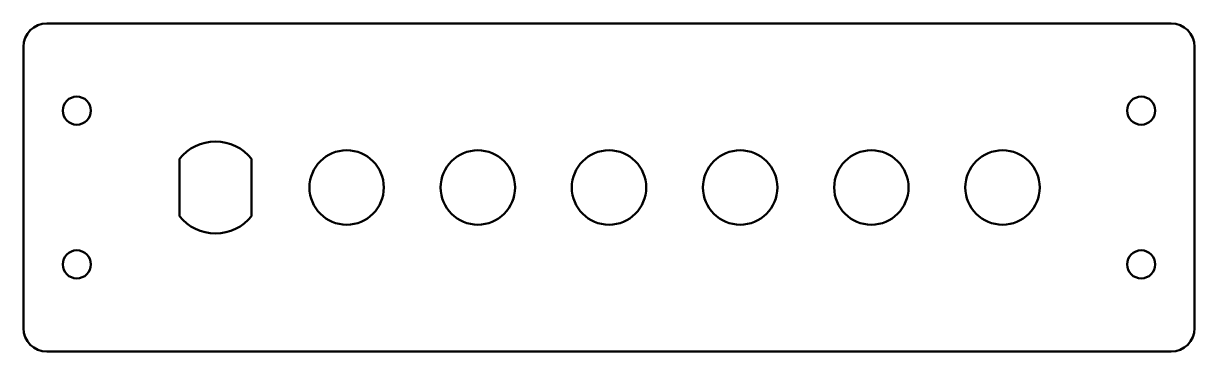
# Model space of a CAD drawing. Header units: inches. Extents: x 5.59 to 11.84, y 5.45 to 7.2.
import ezdxf

# ---------------------------------------------------------------- set-up
doc = ezdxf.new("R2010")
doc.units = ezdxf.units.IN
doc.header["$LTSCALE"] = 0.75
doc.header["$MEASUREMENT"] = 0
doc.layers.add('Visible', color=7, linetype='Continuous', lineweight=50)

msp = doc.modelspace()

# ---------------------------------------------------------------- linework, layer by layer
at = {"layer": 'Visible', "extrusion": (0, 1, 0)}
for p, q in [((11.717467, 7.195334), (5.717467, 7.195334)), ((5.592467, 7.070334), (5.592467, 5.570334)), ((11.842467, 5.570334), (11.842467, 7.070334)), ((6.424967, 6.472494), (6.424967, 6.168174)), ((6.809967, 6.168174), (6.809967, 6.472494)), ((5.717467, 5.445334), (11.717467, 5.445334))]:
    msp.add_line(p, q, dxfattribs=at)
at = {"layer": 'Visible'}
for centre, radius in [((5.877467, 6.730334), 0.075), ((11.557467, 6.730334), 0.075), ((7.317467, 6.320334), 0.1985), ((8.017467, 6.320334), 0.1985), ((8.717467, 6.320334), 0.1985), ((9.417467, 6.320334), 0.1985), ((10.117467, 6.320334), 0.1985), ((10.817467, 6.320334), 0.1985), ((5.877467, 5.910334), 0.075), ((11.557467, 5.910334), 0.075)]:
    msp.add_circle(centre, radius, dxfattribs=at)
at = {"layer": 'Visible', "extrusion": (1e-16, 0, -1)}
for centre, start, end in [((-5.717467, 7.070334), 0, 90), ((-11.717467, 7.070334), 90, 180), ((-5.717467, 5.570334), 270, 0), ((-11.717467, 5.570334), 180, 270)]:
    msp.add_arc(centre, 0.125, start, end, dxfattribs=at)
at = {"layer": 'Visible'}
for start, end in [(38.324295, 141.675705), (218.324295, 321.675705)]:
    msp.add_arc((6.617467, 6.320334), 0.245375, start, end, dxfattribs=at)

doc.saveas('drawing.dxf')
